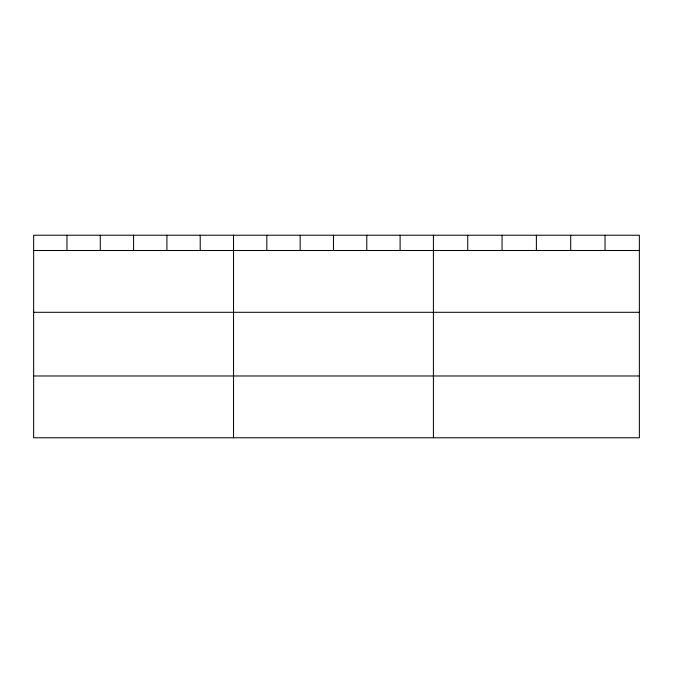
<?xml version="1.0" encoding="UTF-8"?>
<svg xmlns="http://www.w3.org/2000/svg" width="673" height="673" viewBox="0 0 673 673"><rect width="100%" height="100%" fill="white"/><g stroke="black" fill="none" stroke-linecap="round" stroke-linejoin="round"><path stroke-width="1.01" d="M639.35 250.499L639.35 437.778L33.65 437.778L33.65 235.222L639.35 235.222L639.35 250.499L33.65 250.499M33.65 312.297L639.35 312.297M33.65 375.98L639.35 375.98M605.027 235.222L605.027 250.499M570.704 235.222L570.704 250.499M536.381 235.222L536.381 250.499M502.058 235.222L502.058 250.499M467.735 235.222L467.735 250.499M433.412 235.222L433.412 437.778M400.099 235.222L400.099 250.499M366.785 235.222L366.785 250.499M333.471 235.222L333.471 250.499M300.158 235.222L300.158 250.499M266.844 235.222L266.844 250.499M233.531 235.222L233.531 437.778M200.218 235.222L200.218 250.499M166.904 235.222L166.904 250.499M133.591 235.222L133.591 250.499M100.277 235.222L100.277 250.499M66.963 235.222L66.963 250.499"/></g></svg>
